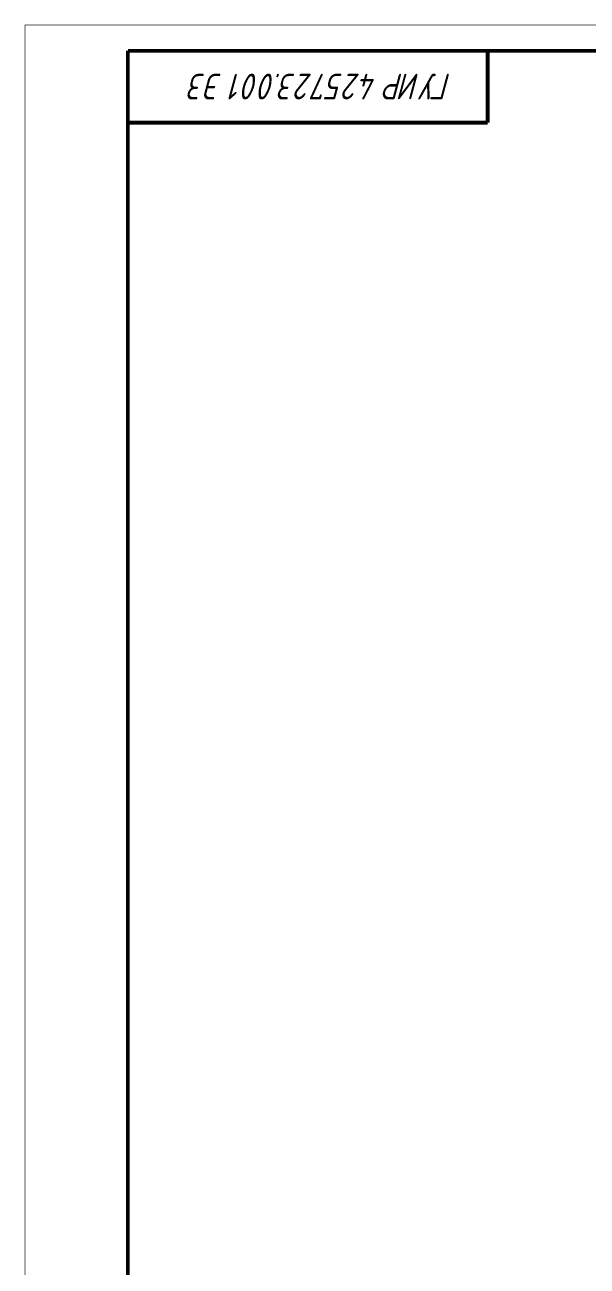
# Model space of a CAD drawing. Header units: millimetres. Extents: x 0 to 841, y 0 to 594.
# Drawn here: x 0 to 109.4, y 352.5 to 594 of the extents above; entities that cross this region are included whole.
import ezdxf

# ---------------------------------------------------------------- set-up
doc = ezdxf.new("R2010")
doc.units = ezdxf.units.MM
doc.layers.add('Sheet', color=255, linetype='Continuous')
doc.styles.get("Standard").update_dxf_attribs({"font": '', "oblique": 15})
doc.styles.get('Standard').set_extended_font_data('GOST type A')

msp = doc.modelspace()

# ---------------------------------------------------------------- linework, layer by layer
at = {"layer": 'Sheet', "color": 18, "true_color": 0x000000, "const_width": 0.0991}
msp.add_lwpolyline([(0, 593.96), (0, 0), (841, 0), (841, 593.96), (0, 593.96), (0, 593.96)], close=True, dxfattribs=at)
msp.add_lwpolyline([(0, 593.96), (0, 0), (841, 0), (841, 593.96), (0, 593.96), (0, 593.96)], close=True, dxfattribs=at)
at = {"layer": 'Sheet', "color": 18, "true_color": 0x000000, "const_width": 0.749}
for points in [[(20, 5.02), (20, 588.96)], [(836.03, 588.94), (20.03, 588.94)], [(90, 588.96), (90, 574.96)], [(90, 574.96), (20, 574.96)]]:
    msp.add_lwpolyline(points, dxfattribs=at)

# ---------------------------------------------------------------- texts
at = {"layer": 'Sheet', "color": 18, "true_color": 0x000000, "oblique": 15}
for s, p in [('3', (35.12, 584.5)), ('Э', (38.35, 584.5)), ('1', (42.29, 584.5)), ('0', (45.52, 584.5)), ('0', (48.74, 584.5)), ('.', (49.82, 584.5)), ('3', (52.69, 584.5)), ('2', (55.91, 584.5)), ('7', (59.14, 584.5)), ('5', (62, 584.5)), ('2', (65.23, 584.5)), ('4', (68.46, 584.5)), ('Р', (73.65, 584.5)), ('И', (76.88, 584.5)), ('У', (80.1, 584.5)), ('Г', (82.97, 584.5))]:
    msp.add_text(s, height=5, rotation=180, dxfattribs=at).set_placement(p)

doc.saveas('drawing.dxf')
